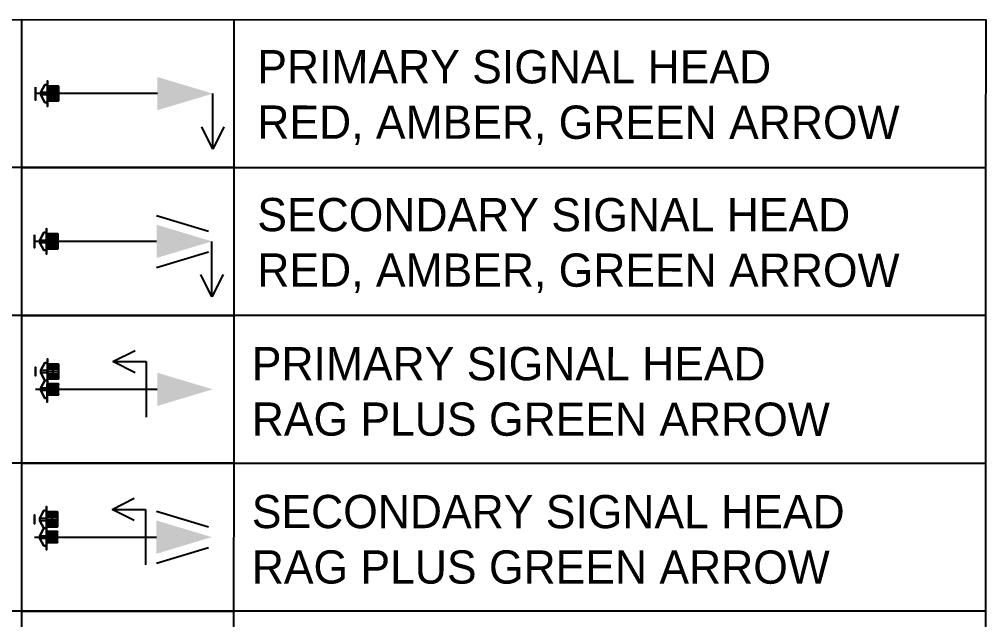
# Model space of a CAD drawing. Extents: x 421500 to 422711, y 436000 to 437000.
# Drawn here: x 422580.01 to 422596.05, y 436583.74 to 436593.7 of the extents above; entities that cross this region are included whole.
import ezdxf

# ---------------------------------------------------------------- set-up
doc = ezdxf.new("R2010")
doc.units = 0
doc.layers.get('0').update_dxf_attribs({"color": 210})
for name, color, linetype in [('XREF UTC_716709_AJB_1b$0$DATA', 7, 'Continuous'), ('XREF UTC_716709_AJB_1b$0$LINE10A', 7, 'Continuous'), ('XREF UTC_716709_AJB_1b$0$signals-key', 7, 'Continuous'), ('XREF UTC_716709_AJB_1b$0$VIEW', 7, 'Continuous')]:
    doc.layers.add(name, color=color, linetype=linetype)
doc.styles.add('XREF UTC_716709_AJB_1b$0$Standard', font='txt')

# ---------------------------------------------------------------- blocks, each defined once
blk = doc.blocks.new('*X55')
at = {"color": 0, "linetype": 'Continuous'}
for p, q in [((73.053, 59.42), (73.347, 59.42)), ((73.053, 59.41), (73.347, 59.41)), ((73.053, 59.4), (73.347, 59.4)), ((73.053, 59.39), (73.347, 59.39)), ((73.053, 59.38), (73.347, 59.38)), ((73.25, 59.49), (73.264, 59.49)), ((73.25, 59.48), (73.278, 59.48)), ((73.25, 59.47), (73.292, 59.47)), ((73.25, 59.46), (73.305, 59.46)), ((73.25, 59.45), (73.319, 59.45)), ((73.25, 59.44), (73.333, 59.44)), ((73.25, 59.43), (73.347, 59.43)), ((73.25, 59.37), (73.347, 59.37)), ((73.25, 59.36), (73.333, 59.36)), ((73.25, 59.35), (73.319, 59.35)), ((73.25, 59.34), (73.305, 59.34)), ((73.25, 59.33), (73.292, 59.33)), ((73.25, 59.32), (73.278, 59.32)), ((73.25, 59.31), (73.264, 59.31))]:
    blk.add_line(p, q, dxfattribs=at)
blk = doc.blocks.new('XREF UTC_716709_AJB_1b$0$HD002P')
for p, q in [((0.75, 4.25), (1.25, 4)), ((1.25, 4), (0.75, 3.75))]:
    blk.add_line(p, q)
at = {"linetype": 'Continuous'}
for p, q in [((1.25, 4), (0, 4)), ((0, 2.75), (0, 0))]:
    blk.add_line(p, q, dxfattribs=at)
blk.add_solid([(0.375, 2.75), (-0.375, 2.75), (0, 4)], dxfattribs=at)
at = {"layer": 'XREF UTC_716709_AJB_1b$0$VIEW', "color": 3, "linetype": 'Continuous', "extrusion": (0, -1, 0)}
blk.add_lwpolyline([(-0.147, 2.33), (0.05, 2.33), (0.05, 2.4), (0.147, 2.33), (0.147, 2.27), (0.05, 2.2), (0.05, 2.27), (-0.147, 2.27)], close=True, dxfattribs=at)
at = {"layer": 'XREF UTC_716709_AJB_1b$0$VIEW', "color": 1, "linetype": 'Continuous', "extrusion": (0, 1, 0), "const_width": 0.1}
blk.add_lwpolyline([(0.05, 2.94, 1), (-0.05, 2.94, 1)], format="xyb", close=True, dxfattribs=at)
at = {"layer": 'XREF UTC_716709_AJB_1b$0$VIEW', "color": 2, "linetype": 'Continuous', "extrusion": (0, 1, 0), "const_width": 0.1}
blk.add_lwpolyline([(0.05, 2.62, 1), (-0.05, 2.62, 1)], format="xyb", close=True, dxfattribs=at)
at = {"layer": 'XREF UTC_716709_AJB_1b$0$VIEW', "color": 7, "linetype": 'Continuous'}
for points in [[(-0.2, 0.27, 2.1), (-0.29, 0.27, 2.1), (-0.29, 0.27, 3.2), (-0.2, 0.27, 3.2)], [(0.29, 0.27, 2.1), (0.2, 0.27, 2.1), (0.2, 0.27, 3.2), (0.29, 0.27, 3.2)]]:
    blk.add_3dface(points, dxfattribs=at)
at = {"layer": 'XREF UTC_716709_AJB_1b$0$VIEW', "linetype": 'Continuous'}
for points in [[(0.2, 0.27, 2.1), (-0.2, 0.27, 2.1), (-0.2, 0.27, 3.2), (0.2, 0.27, 3.2)], [(-0.2, 0.21, 2.1), (-0.2, 0.27, 2.1), (-0.2, 0.27, 3.2), (-0.2, 0.21, 3.2)], [(-0.03, 0.12, 2.1), (-0.03, 0.27, 2.1), (-0.2, 0.27, 2.1), (-0.2, 0.21, 2.1)], [(-0.03, 0.12, 3.2), (-0.03, 0.27, 3.2), (-0.2, 0.27, 3.2), (-0.2, 0.21, 3.2)], [(0.03, 0.27, 2.1), (0.03, 0.12, 2.1), (-0.03, 0.12, 2.1), (-0.03, 0.27, 2.1)], [(0.03, 0.27, 3.2), (0.03, 0.12, 3.2), (-0.03, 0.12, 3.2), (-0.03, 0.27, 3.2)], [(0.2, 0.21, 2.1), (0.2, 0.27, 2.1), (0.03, 0.27, 2.1), (0.03, 0.12, 2.1)], [(0.2, 0.21, 3.2), (0.2, 0.27, 3.2), (0.03, 0.27, 3.2), (0.03, 0.12, 3.2)], [(0.2, 0.21, 2.1), (0.2, 0.27, 2.1), (0.2, 0.27, 3.2), (0.2, 0.21, 3.2)], [(-0.2, 0.21, 2.1), (-0.03, 0.12, 2.1), (-0.03, 0.12, 3.2), (-0.2, 0.21, 3.2)], [(-0.03, 0.12, 2.1), (0.03, 0.12, 2.1), (0.03, 0.12, 3.2), (-0.03, 0.12, 3.2)], [(0.03, 0.12, 2.1), (0.2, 0.21, 2.1), (0.2, 0.21, 3.2), (0.03, 0.12, 3.2)]]:
    blk.add_3dface(points, dxfattribs=at)
at = {"layer": 'XREF UTC_716709_AJB_1b$0$VIEW', "color": 3, "linetype": 'Continuous', "extrusion": (-5.42101e-20, -1, 0)}
blk.add_blockref('*X55', (-73.2, -57.1, -0.275), dxfattribs=at)
at = {"layer": 'XREF UTC_716709_AJB_1b$0$DATA', "style": 'XREF UTC_716709_AJB_1b$0$Standard', "flags": 9}
for tag, p in [('SUPPORT', (0.75, 1.5)), ('BRACKETS', (0.75, 1.25)), ('HEIGHT', (0.75, 1)), ('CABLE', (0.75, 0.75)), ('PHASE', (0.75, 0.5)), ('TYPE', (0.75, 0.25)), ('NUM', (0.75, 0)), ('SITE', (0.75, -0.25)), ('IDENT', (0.75, -0.5))]:
    blk.add_attdef(tag, p, '', height=0.2, dxfattribs=at)
at = {"layer": 'XREF UTC_716709_AJB_1b$0$VIEW', "linetype": 'Continuous'}
mesh = blk.add_polymesh((13, 3), dxfattribs=at)
for k, corner in enumerate([(0.147, 0.52, 2.215), (0.147, 0.395, 2.215), (0.147, 0.27, 2.215), (0.167, 0.52, 2.27), (0.167, 0.395, 2.27), (0.167, 0.27, 2.27), (0.167, 0.52, 2.33), (0.167, 0.395, 2.33), (0.167, 0.27, 2.33), (0.147, 0.52, 2.385), (0.147, 0.395, 2.385), (0.147, 0.27, 2.385), (0.109, 0.52, 2.43), (0.109, 0.395, 2.43), (0.109, 0.27, 2.43), (0.058, 0.52, 2.46), (0.058, 0.395, 2.46), (0.058, 0.27, 2.46), (0, 0.52, 2.47), (0, 0.395, 2.47), (0, 0.27, 2.47), (-0.058, 0.52, 2.46), (-0.058, 0.395, 2.46), (-0.058, 0.27, 2.46), (-0.109, 0.52, 2.43), (-0.109, 0.395, 2.43), (-0.109, 0.27, 2.43), (-0.147, 0.52, 2.385), (-0.147, 0.395, 2.385), (-0.147, 0.27, 2.385), (-0.167, 0.52, 2.33), (-0.167, 0.395, 2.33), (-0.167, 0.27, 2.33), (-0.167, 0.52, 2.27), (-0.167, 0.395, 2.27), (-0.167, 0.27, 2.27), (-0.147, 0.52, 2.215), (-0.147, 0.395, 2.215), (-0.147, 0.27, 2.215)]):
    mesh.set_mesh_vertex(divmod(k, 3), corner)
mesh = blk.add_polymesh((13, 3), dxfattribs=at)
for k, corner in enumerate([(0.108, 0.27, 2.877), (0.108, 0.395, 2.877), (0.108, 0.52, 2.877), (0.123, 0.27, 2.918), (0.123, 0.395, 2.918), (0.123, 0.52, 2.918), (0.123, 0.27, 2.962), (0.123, 0.395, 2.962), (0.123, 0.52, 2.962), (0.108, 0.27, 3.002), (0.108, 0.395, 3.002), (0.108, 0.52, 3.002), (0.08, 0.27, 3.036), (0.08, 0.395, 3.036), (0.08, 0.52, 3.036), (0.043, 0.27, 3.057), (0.043, 0.395, 3.057), (0.043, 0.52, 3.057), (0, 0.27, 3.065), (0, 0.395, 3.065), (0, 0.52, 3.065), (-0.043, 0.27, 3.057), (-0.043, 0.395, 3.057), (-0.043, 0.52, 3.057), (-0.08, 0.27, 3.036), (-0.08, 0.395, 3.036), (-0.08, 0.52, 3.036), (-0.108, 0.27, 3.002), (-0.108, 0.395, 3.002), (-0.108, 0.52, 3.002), (-0.123, 0.27, 2.962), (-0.123, 0.395, 2.962), (-0.123, 0.52, 2.962), (-0.123, 0.27, 2.918), (-0.123, 0.395, 2.918), (-0.123, 0.52, 2.918), (-0.108, 0.27, 2.877), (-0.108, 0.395, 2.877), (-0.108, 0.52, 2.877)]):
    mesh.set_mesh_vertex(divmod(k, 3), corner)
mesh = blk.add_polymesh((13, 3), dxfattribs=at)
for k, corner in enumerate([(0.108, 0.27, 2.558), (0.108, 0.395, 2.558), (0.108, 0.52, 2.558), (0.123, 0.27, 2.598), (0.123, 0.395, 2.598), (0.123, 0.52, 2.598), (0.123, 0.27, 2.642), (0.123, 0.395, 2.642), (0.123, 0.52, 2.642), (0.108, 0.27, 2.683), (0.108, 0.395, 2.683), (0.108, 0.52, 2.683), (0.08, 0.27, 2.716), (0.08, 0.395, 2.716), (0.08, 0.52, 2.716), (0.043, 0.27, 2.737), (0.043, 0.395, 2.737), (0.043, 0.52, 2.737), (0, 0.27, 2.745), (0, 0.395, 2.745), (0, 0.52, 2.745), (-0.043, 0.27, 2.737), (-0.043, 0.395, 2.737), (-0.043, 0.52, 2.737), (-0.08, 0.27, 2.716), (-0.08, 0.395, 2.716), (-0.08, 0.52, 2.716), (-0.108, 0.27, 2.683), (-0.108, 0.395, 2.683), (-0.108, 0.52, 2.683), (-0.123, 0.27, 2.642), (-0.123, 0.395, 2.642), (-0.123, 0.52, 2.642), (-0.123, 0.27, 2.598), (-0.123, 0.395, 2.598), (-0.123, 0.52, 2.598), (-0.108, 0.27, 2.558), (-0.108, 0.395, 2.558), (-0.108, 0.52, 2.558)]):
    mesh.set_mesh_vertex(divmod(k, 3), corner)
blk = doc.blocks.new('*X57')
at = {"color": 0, "linetype": 'Continuous'}
for p, q in [((73.053, 59.42), (73.347, 59.42)), ((73.053, 59.41), (73.347, 59.41)), ((73.053, 59.4), (73.347, 59.4)), ((73.053, 59.39), (73.347, 59.39)), ((73.053, 59.38), (73.347, 59.38)), ((73.25, 59.49), (73.264, 59.49)), ((73.25, 59.48), (73.278, 59.48)), ((73.25, 59.47), (73.292, 59.47)), ((73.25, 59.46), (73.305, 59.46)), ((73.25, 59.45), (73.319, 59.45)), ((73.25, 59.44), (73.333, 59.44)), ((73.25, 59.43), (73.347, 59.43)), ((73.25, 59.37), (73.347, 59.37)), ((73.25, 59.36), (73.333, 59.36)), ((73.25, 59.35), (73.319, 59.35)), ((73.25, 59.34), (73.305, 59.34)), ((73.25, 59.33), (73.292, 59.33)), ((73.25, 59.32), (73.278, 59.32)), ((73.25, 59.31), (73.264, 59.31))]:
    blk.add_line(p, q, dxfattribs=at)
blk = doc.blocks.new('XREF UTC_716709_AJB_1b$0$HD006P')
for p, q in [((0, 0), (0, 2.75)), ((-0.625, 1.75), (-0.875, 2.25)), ((-0.375, 2.25), (-0.625, 1.75))]:
    blk.add_line(p, q)
at = {"linetype": 'Continuous'}
for p, q in [((-0.625, 1.75), (-0.625, 2.5)), ((-0.625, 2.5), (0.625, 2.5))]:
    blk.add_line(p, q, dxfattribs=at)
blk.add_solid([(0.375, 2.75), (-0.375, 2.75), (0, 4)], dxfattribs=at)
at = {"layer": 'XREF UTC_716709_AJB_1b$0$VIEW', "color": 3, "linetype": 'Continuous', "extrusion": (0, -1, 0)}
blk.add_lwpolyline([(-0.43, 2.153), (-0.43, 2.35), (-0.5, 2.35), (-0.43, 2.447), (-0.37, 2.447), (-0.3, 2.35), (-0.37, 2.35), (-0.37, 2.153)], close=True, dxfattribs=at)
at = {"layer": 'XREF UTC_716709_AJB_1b$0$VIEW', "color": 1, "linetype": 'Continuous', "extrusion": (0, 1, 0), "const_width": 0.1}
blk.add_lwpolyline([(0.05, 2.94, 1), (-0.05, 2.94, 1)], format="xyb", close=True, dxfattribs=at)
at = {"layer": 'XREF UTC_716709_AJB_1b$0$VIEW', "color": 2, "linetype": 'Continuous', "extrusion": (0, 1, 0), "const_width": 0.1}
blk.add_lwpolyline([(0.05, 2.62, 1), (-0.05, 2.62, 1)], format="xyb", close=True, dxfattribs=at)
at = {"layer": 'XREF UTC_716709_AJB_1b$0$VIEW', "color": 3, "linetype": 'Continuous', "extrusion": (0, 1, 0), "const_width": 0.1}
blk.add_lwpolyline([(0.05, 2.3, 1), (-0.05, 2.3, 1)], format="xyb", close=True, dxfattribs=at)
at = {"layer": 'XREF UTC_716709_AJB_1b$0$VIEW', "color": 7, "linetype": 'Continuous'}
for points in [[(-0.6, 0.27, 2.55), (-0.69, 0.27, 2.64), (-0.69, 0.27, 2.1), (-0.6, 0.27, 2.1)], [(-0.29, 0.27, 2.64), (-0.2, 0.27, 2.55), (-0.6, 0.27, 2.55), (-0.69, 0.27, 2.64)], [(-0.2, 0.27, 3.2), (-0.29, 0.27, 3.2), (-0.29, 0.27, 2.64), (-0.2, 0.27, 2.55)], [(0.29, 0.27, 2.1), (0.2, 0.27, 2.1), (0.2, 0.27, 3.2), (0.29, 0.27, 3.2)]]:
    blk.add_3dface(points, dxfattribs=at)
at = {"layer": 'XREF UTC_716709_AJB_1b$0$VIEW', "linetype": 'Continuous'}
for points in [[(-0.6, 0.21, 2.1), (-0.6, 0.27, 2.1), (-0.6, 0.27, 2.55), (-0.6, 0.21, 2.55)], [(-0.2, 0.27, 2.1), (-0.6, 0.27, 2.1), (-0.6, 0.27, 2.55), (-0.2, 0.27, 2.55)], [(-0.43, 0.12, 2.1), (-0.43, 0.27, 2.1), (-0.6, 0.27, 2.1), (-0.6, 0.21, 2.1)], [(-0.43, 0.12, 2.55), (-0.43, 0.27, 2.55), (-0.6, 0.27, 2.55), (-0.6, 0.21, 2.55)], [(-0.37, 0.27, 2.1), (-0.37, 0.12, 2.1), (-0.43, 0.12, 2.1), (-0.43, 0.27, 2.1)], [(-0.37, 0.27, 2.55), (-0.37, 0.12, 2.55), (-0.43, 0.12, 2.55), (-0.43, 0.27, 2.55)], [(-0.2, 0.21, 2.1), (-0.2, 0.27, 2.1), (-0.37, 0.27, 2.1), (-0.37, 0.12, 2.1)], [(-0.2, 0.21, 2.55), (-0.2, 0.27, 2.55), (-0.37, 0.27, 2.55), (-0.37, 0.12, 2.55)], [(0.2, 0.27, 2.1), (-0.2, 0.27, 2.1), (-0.2, 0.27, 3.2), (0.2, 0.27, 3.2)], [(-0.2, 0.21, 2.1), (-0.2, 0.27, 2.1), (-0.2, 0.27, 3.2), (-0.2, 0.21, 3.2)], [(-0.03, 0.12, 2.1), (-0.03, 0.27, 2.1), (-0.2, 0.27, 2.1), (-0.2, 0.21, 2.1)], [(-0.03, 0.12, 3.2), (-0.03, 0.27, 3.2), (-0.2, 0.27, 3.2), (-0.2, 0.21, 3.2)], [(-0.2, 0.21, 2.1), (-0.2, 0.27, 2.1), (-0.2, 0.27, 2.55), (-0.2, 0.21, 2.55)], [(0.03, 0.27, 2.1), (0.03, 0.12, 2.1), (-0.03, 0.12, 2.1), (-0.03, 0.27, 2.1)], [(0.03, 0.27, 3.2), (0.03, 0.12, 3.2), (-0.03, 0.12, 3.2), (-0.03, 0.27, 3.2)], [(0.2, 0.21, 2.1), (0.2, 0.27, 2.1), (0.03, 0.27, 2.1), (0.03, 0.12, 2.1)], [(0.2, 0.21, 3.2), (0.2, 0.27, 3.2), (0.03, 0.27, 3.2), (0.03, 0.12, 3.2)], [(0.2, 0.21, 2.1), (0.2, 0.27, 2.1), (0.2, 0.27, 3.2), (0.2, 0.21, 3.2)], [(-0.6, 0.21, 2.1), (-0.43, 0.12, 2.1), (-0.43, 0.12, 2.55), (-0.6, 0.21, 2.55)], [(-0.43, 0.12, 2.1), (-0.37, 0.12, 2.1), (-0.37, 0.12, 2.55), (-0.43, 0.12, 2.55)], [(-0.37, 0.12, 2.1), (-0.2, 0.21, 2.1), (-0.2, 0.21, 2.55), (-0.37, 0.12, 2.55)], [(-0.2, 0.21, 2.1), (-0.03, 0.12, 2.1), (-0.03, 0.12, 3.2), (-0.2, 0.21, 3.2)], [(-0.03, 0.12, 2.1), (0.03, 0.12, 2.1), (0.03, 0.12, 3.2), (-0.03, 0.12, 3.2)], [(0.03, 0.12, 2.1), (0.2, 0.21, 2.1), (0.2, 0.21, 3.2), (0.03, 0.12, 3.2)]]:
    blk.add_3dface(points, dxfattribs=at)
at = {"layer": 'XREF UTC_716709_AJB_1b$0$VIEW', "color": 3, "linetype": 'Continuous', "extrusion": (-1.0842e-19, -1, 3.61401e-20), "rotation": 90}
blk.add_blockref('*X57', (59, -70.9, -0.275), dxfattribs=at)
at = {"layer": 'XREF UTC_716709_AJB_1b$0$DATA', "style": 'XREF UTC_716709_AJB_1b$0$Standard', "flags": 9}
for tag, p in [('SUPPORT', (1, 1.5)), ('BRACKETS', (1, 1.25)), ('HEIGHT', (1, 1)), ('CABLE', (1, 0.75)), ('PHASE', (1, 0.5)), ('TYPE', (1, 0.25)), ('NUM', (1, 0)), ('SITE', (1, -0.25)), ('IDENT', (1, -0.5))]:
    blk.add_attdef(tag, p, '', height=0.2, dxfattribs=at)
at = {"layer": 'XREF UTC_716709_AJB_1b$0$VIEW', "linetype": 'Continuous'}
mesh = blk.add_polymesh((13, 3), dxfattribs=at)
for k, corner in enumerate([(-0.253, 0.52, 2.215), (-0.253, 0.395, 2.215), (-0.253, 0.27, 2.215), (-0.233, 0.52, 2.27), (-0.233, 0.395, 2.27), (-0.233, 0.27, 2.27), (-0.233, 0.52, 2.33), (-0.233, 0.395, 2.33), (-0.233, 0.27, 2.33), (-0.253, 0.52, 2.385), (-0.253, 0.395, 2.385), (-0.253, 0.27, 2.385), (-0.291, 0.52, 2.43), (-0.291, 0.395, 2.43), (-0.291, 0.27, 2.43), (-0.342, 0.52, 2.46), (-0.342, 0.395, 2.46), (-0.342, 0.27, 2.46), (-0.4, 0.52, 2.47), (-0.4, 0.395, 2.47), (-0.4, 0.27, 2.47), (-0.458, 0.52, 2.46), (-0.458, 0.395, 2.46), (-0.458, 0.27, 2.46), (-0.509, 0.52, 2.43), (-0.509, 0.395, 2.43), (-0.509, 0.27, 2.43), (-0.547, 0.52, 2.385), (-0.547, 0.395, 2.385), (-0.547, 0.27, 2.385), (-0.567, 0.52, 2.33), (-0.567, 0.395, 2.33), (-0.567, 0.27, 2.33), (-0.567, 0.52, 2.27), (-0.567, 0.395, 2.27), (-0.567, 0.27, 2.27), (-0.547, 0.52, 2.215), (-0.547, 0.395, 2.215), (-0.547, 0.27, 2.215)]):
    mesh.set_mesh_vertex(divmod(k, 3), corner)
mesh = blk.add_polymesh((13, 3), dxfattribs=at)
for k, corner in enumerate([(0.108, 0.27, 2.877), (0.108, 0.395, 2.877), (0.108, 0.52, 2.877), (0.123, 0.27, 2.918), (0.123, 0.395, 2.918), (0.123, 0.52, 2.918), (0.123, 0.27, 2.962), (0.123, 0.395, 2.962), (0.123, 0.52, 2.962), (0.108, 0.27, 3.002), (0.108, 0.395, 3.002), (0.108, 0.52, 3.002), (0.08, 0.27, 3.036), (0.08, 0.395, 3.036), (0.08, 0.52, 3.036), (0.043, 0.27, 3.057), (0.043, 0.395, 3.057), (0.043, 0.52, 3.057), (0, 0.27, 3.065), (0, 0.395, 3.065), (0, 0.52, 3.065), (-0.043, 0.27, 3.057), (-0.043, 0.395, 3.057), (-0.043, 0.52, 3.057), (-0.08, 0.27, 3.036), (-0.08, 0.395, 3.036), (-0.08, 0.52, 3.036), (-0.108, 0.27, 3.002), (-0.108, 0.395, 3.002), (-0.108, 0.52, 3.002), (-0.123, 0.27, 2.962), (-0.123, 0.395, 2.962), (-0.123, 0.52, 2.962), (-0.123, 0.27, 2.918), (-0.123, 0.395, 2.918), (-0.123, 0.52, 2.918), (-0.108, 0.27, 2.877), (-0.108, 0.395, 2.877), (-0.108, 0.52, 2.877)]):
    mesh.set_mesh_vertex(divmod(k, 3), corner)
mesh = blk.add_polymesh((13, 3), dxfattribs=at)
for k, corner in enumerate([(0.108, 0.27, 2.558), (0.108, 0.395, 2.558), (0.108, 0.52, 2.558), (0.123, 0.27, 2.598), (0.123, 0.395, 2.598), (0.123, 0.52, 2.598), (0.123, 0.27, 2.642), (0.123, 0.395, 2.642), (0.123, 0.52, 2.642), (0.108, 0.27, 2.683), (0.108, 0.395, 2.683), (0.108, 0.52, 2.683), (0.08, 0.27, 2.716), (0.08, 0.395, 2.716), (0.08, 0.52, 2.716), (0.043, 0.27, 2.737), (0.043, 0.395, 2.737), (0.043, 0.52, 2.737), (0, 0.27, 2.745), (0, 0.395, 2.745), (0, 0.52, 2.745), (-0.043, 0.27, 2.737), (-0.043, 0.395, 2.737), (-0.043, 0.52, 2.737), (-0.08, 0.27, 2.716), (-0.08, 0.395, 2.716), (-0.08, 0.52, 2.716), (-0.108, 0.27, 2.683), (-0.108, 0.395, 2.683), (-0.108, 0.52, 2.683), (-0.123, 0.27, 2.642), (-0.123, 0.395, 2.642), (-0.123, 0.52, 2.642), (-0.123, 0.27, 2.598), (-0.123, 0.395, 2.598), (-0.123, 0.52, 2.598), (-0.108, 0.27, 2.558), (-0.108, 0.395, 2.558), (-0.108, 0.52, 2.558)]):
    mesh.set_mesh_vertex(divmod(k, 3), corner)
mesh = blk.add_polymesh((13, 3), dxfattribs=at)
for k, corner in enumerate([(0.108, 0.27, 2.237), (0.108, 0.395, 2.237), (0.108, 0.52, 2.237), (0.123, 0.27, 2.278), (0.123, 0.395, 2.278), (0.123, 0.52, 2.278), (0.123, 0.27, 2.322), (0.123, 0.395, 2.322), (0.123, 0.52, 2.322), (0.108, 0.27, 2.362), (0.108, 0.395, 2.362), (0.108, 0.52, 2.362), (0.08, 0.27, 2.396), (0.08, 0.395, 2.396), (0.08, 0.52, 2.396), (0.043, 0.27, 2.417), (0.043, 0.395, 2.417), (0.043, 0.52, 2.417), (0, 0.27, 2.425), (0, 0.395, 2.425), (0, 0.52, 2.425), (-0.043, 0.27, 2.417), (-0.043, 0.395, 2.417), (-0.043, 0.52, 2.417), (-0.08, 0.27, 2.396), (-0.08, 0.395, 2.396), (-0.08, 0.52, 2.396), (-0.108, 0.27, 2.362), (-0.108, 0.395, 2.362), (-0.108, 0.52, 2.362), (-0.123, 0.27, 2.322), (-0.123, 0.395, 2.322), (-0.123, 0.52, 2.322), (-0.123, 0.27, 2.278), (-0.123, 0.395, 2.278), (-0.123, 0.52, 2.278), (-0.108, 0.27, 2.237), (-0.108, 0.395, 2.237), (-0.108, 0.52, 2.237)]):
    mesh.set_mesh_vertex(divmod(k, 3), corner)
blk = doc.blocks.new('XREF UTC_716709_AJB_1b$0$HD002S')
for p, q in [((0.75, 4.25), (1.25, 4)), ((1.25, 4), (0.75, 3.75))]:
    blk.add_line(p, q)
at = {"linetype": 'Continuous'}
for p, q in [((1.25, 4), (0, 4)), ((0, 2.75), (0, 0))]:
    blk.add_line(p, q, dxfattribs=at)
blk.add_solid([(0.375, 2.75), (-0.375, 2.75), (0, 4)], dxfattribs=at)
at = {"layer": 'XREF UTC_716709_AJB_1b$0$LINE10A'}
for p, q in [((-0.586, 2.75), (-0.234, 3.922)), ((0.586, 2.75), (0.234, 3.922))]:
    blk.add_line(p, q, dxfattribs=at)
at = {"layer": 'XREF UTC_716709_AJB_1b$0$VIEW', "color": 3, "linetype": 'Continuous', "extrusion": (0, -1, 0)}
blk.add_lwpolyline([(-0.147, 2.33), (0.05, 2.33), (0.05, 2.4), (0.147, 2.33), (0.147, 2.27), (0.05, 2.2), (0.05, 2.27), (-0.147, 2.27)], close=True, dxfattribs=at)
at = {"layer": 'XREF UTC_716709_AJB_1b$0$VIEW', "color": 1, "linetype": 'Continuous', "extrusion": (0, 1, 0), "const_width": 0.1}
blk.add_lwpolyline([(0.05, 2.94, 1), (-0.05, 2.94, 1)], format="xyb", close=True, dxfattribs=at)
at = {"layer": 'XREF UTC_716709_AJB_1b$0$VIEW', "color": 2, "linetype": 'Continuous', "extrusion": (0, 1, 0), "const_width": 0.1}
blk.add_lwpolyline([(0.05, 2.62, 1), (-0.05, 2.62, 1)], format="xyb", close=True, dxfattribs=at)
at = {"layer": 'XREF UTC_716709_AJB_1b$0$VIEW', "color": 7, "linetype": 'Continuous'}
for points in [[(-0.2, 0.27, 2.1), (-0.29, 0.27, 2.1), (-0.29, 0.27, 3.2), (-0.2, 0.27, 3.2)], [(0.29, 0.27, 2.1), (0.2, 0.27, 2.1), (0.2, 0.27, 3.2), (0.29, 0.27, 3.2)]]:
    blk.add_3dface(points, dxfattribs=at)
at = {"layer": 'XREF UTC_716709_AJB_1b$0$VIEW', "linetype": 'Continuous'}
for points in [[(0.2, 0.27, 2.1), (-0.2, 0.27, 2.1), (-0.2, 0.27, 3.2), (0.2, 0.27, 3.2)], [(-0.2, 0.21, 2.1), (-0.2, 0.27, 2.1), (-0.2, 0.27, 3.2), (-0.2, 0.21, 3.2)], [(-0.03, 0.12, 2.1), (-0.03, 0.27, 2.1), (-0.2, 0.27, 2.1), (-0.2, 0.21, 2.1)], [(-0.03, 0.12, 3.2), (-0.03, 0.27, 3.2), (-0.2, 0.27, 3.2), (-0.2, 0.21, 3.2)], [(0.03, 0.27, 2.1), (0.03, 0.12, 2.1), (-0.03, 0.12, 2.1), (-0.03, 0.27, 2.1)], [(0.03, 0.27, 3.2), (0.03, 0.12, 3.2), (-0.03, 0.12, 3.2), (-0.03, 0.27, 3.2)], [(0.2, 0.21, 2.1), (0.2, 0.27, 2.1), (0.03, 0.27, 2.1), (0.03, 0.12, 2.1)], [(0.2, 0.21, 3.2), (0.2, 0.27, 3.2), (0.03, 0.27, 3.2), (0.03, 0.12, 3.2)], [(0.2, 0.21, 2.1), (0.2, 0.27, 2.1), (0.2, 0.27, 3.2), (0.2, 0.21, 3.2)], [(-0.2, 0.21, 2.1), (-0.03, 0.12, 2.1), (-0.03, 0.12, 3.2), (-0.2, 0.21, 3.2)], [(-0.03, 0.12, 2.1), (0.03, 0.12, 2.1), (0.03, 0.12, 3.2), (-0.03, 0.12, 3.2)], [(0.03, 0.12, 2.1), (0.2, 0.21, 2.1), (0.2, 0.21, 3.2), (0.03, 0.12, 3.2)]]:
    blk.add_3dface(points, dxfattribs=at)
at = {"layer": 'XREF UTC_716709_AJB_1b$0$VIEW', "color": 3, "linetype": 'Continuous', "extrusion": (0, -1, 0)}
blk.add_blockref('*X55', (-73.2, -57.1, -0.275), dxfattribs=at)
at = {"layer": 'XREF UTC_716709_AJB_1b$0$DATA', "style": 'XREF UTC_716709_AJB_1b$0$Standard', "flags": 9}
for tag, p in [('SUPPORT', (0.75, 1.5)), ('BRACKETS', (0.75, 1.25)), ('HEIGHT', (0.75, 1)), ('CABLE', (0.75, 0.75)), ('PHASE', (0.75, 0.5)), ('TYPE', (0.75, 0.25)), ('NUM', (0.75, 0)), ('SITE', (0.75, -0.25)), ('IDENT', (0.75, -0.5))]:
    blk.add_attdef(tag, p, '', height=0.2, dxfattribs=at)
at = {"layer": 'XREF UTC_716709_AJB_1b$0$VIEW', "linetype": 'Continuous'}
mesh = blk.add_polymesh((13, 3), dxfattribs=at)
for k, corner in enumerate([(0.147, 0.52, 2.215), (0.147, 0.395, 2.215), (0.147, 0.27, 2.215), (0.167, 0.52, 2.27), (0.167, 0.395, 2.27), (0.167, 0.27, 2.27), (0.167, 0.52, 2.33), (0.167, 0.395, 2.33), (0.167, 0.27, 2.33), (0.147, 0.52, 2.385), (0.147, 0.395, 2.385), (0.147, 0.27, 2.385), (0.109, 0.52, 2.43), (0.109, 0.395, 2.43), (0.109, 0.27, 2.43), (0.058, 0.52, 2.46), (0.058, 0.395, 2.46), (0.058, 0.27, 2.46), (0, 0.52, 2.47), (0, 0.395, 2.47), (0, 0.27, 2.47), (-0.058, 0.52, 2.46), (-0.058, 0.395, 2.46), (-0.058, 0.27, 2.46), (-0.109, 0.52, 2.43), (-0.109, 0.395, 2.43), (-0.109, 0.27, 2.43), (-0.147, 0.52, 2.385), (-0.147, 0.395, 2.385), (-0.147, 0.27, 2.385), (-0.167, 0.52, 2.33), (-0.167, 0.395, 2.33), (-0.167, 0.27, 2.33), (-0.167, 0.52, 2.27), (-0.167, 0.395, 2.27), (-0.167, 0.27, 2.27), (-0.147, 0.52, 2.215), (-0.147, 0.395, 2.215), (-0.147, 0.27, 2.215)]):
    mesh.set_mesh_vertex(divmod(k, 3), corner)
mesh = blk.add_polymesh((13, 3), dxfattribs=at)
for k, corner in enumerate([(0.108, 0.27, 2.877), (0.108, 0.395, 2.877), (0.108, 0.52, 2.877), (0.123, 0.27, 2.918), (0.123, 0.395, 2.918), (0.123, 0.52, 2.918), (0.123, 0.27, 2.962), (0.123, 0.395, 2.962), (0.123, 0.52, 2.962), (0.108, 0.27, 3.002), (0.108, 0.395, 3.002), (0.108, 0.52, 3.002), (0.08, 0.27, 3.036), (0.08, 0.395, 3.036), (0.08, 0.52, 3.036), (0.043, 0.27, 3.057), (0.043, 0.395, 3.057), (0.043, 0.52, 3.057), (0, 0.27, 3.065), (0, 0.395, 3.065), (0, 0.52, 3.065), (-0.043, 0.27, 3.057), (-0.043, 0.395, 3.057), (-0.043, 0.52, 3.057), (-0.08, 0.27, 3.036), (-0.08, 0.395, 3.036), (-0.08, 0.52, 3.036), (-0.108, 0.27, 3.002), (-0.108, 0.395, 3.002), (-0.108, 0.52, 3.002), (-0.123, 0.27, 2.962), (-0.123, 0.395, 2.962), (-0.123, 0.52, 2.962), (-0.123, 0.27, 2.918), (-0.123, 0.395, 2.918), (-0.123, 0.52, 2.918), (-0.108, 0.27, 2.877), (-0.108, 0.395, 2.877), (-0.108, 0.52, 2.877)]):
    mesh.set_mesh_vertex(divmod(k, 3), corner)
mesh = blk.add_polymesh((13, 3), dxfattribs=at)
for k, corner in enumerate([(0.108, 0.27, 2.558), (0.108, 0.395, 2.558), (0.108, 0.52, 2.558), (0.123, 0.27, 2.598), (0.123, 0.395, 2.598), (0.123, 0.52, 2.598), (0.123, 0.27, 2.642), (0.123, 0.395, 2.642), (0.123, 0.52, 2.642), (0.108, 0.27, 2.683), (0.108, 0.395, 2.683), (0.108, 0.52, 2.683), (0.08, 0.27, 2.716), (0.08, 0.395, 2.716), (0.08, 0.52, 2.716), (0.043, 0.27, 2.737), (0.043, 0.395, 2.737), (0.043, 0.52, 2.737), (0, 0.27, 2.745), (0, 0.395, 2.745), (0, 0.52, 2.745), (-0.043, 0.27, 2.737), (-0.043, 0.395, 2.737), (-0.043, 0.52, 2.737), (-0.08, 0.27, 2.716), (-0.08, 0.395, 2.716), (-0.08, 0.52, 2.716), (-0.108, 0.27, 2.683), (-0.108, 0.395, 2.683), (-0.108, 0.52, 2.683), (-0.123, 0.27, 2.642), (-0.123, 0.395, 2.642), (-0.123, 0.52, 2.642), (-0.123, 0.27, 2.598), (-0.123, 0.395, 2.598), (-0.123, 0.52, 2.598), (-0.108, 0.27, 2.558), (-0.108, 0.395, 2.558), (-0.108, 0.52, 2.558)]):
    mesh.set_mesh_vertex(divmod(k, 3), corner)
blk = doc.blocks.new('XREF UTC_716709_AJB_1b$0$HD006S')
for p, q in [((0, 0), (0, 2.75)), ((-0.625, 1.75), (-0.875, 2.25)), ((-0.375, 2.25), (-0.625, 1.75))]:
    blk.add_line(p, q)
at = {"linetype": 'Continuous'}
for p, q in [((-0.625, 1.75), (-0.625, 2.5)), ((-0.625, 2.5), (0.625, 2.5))]:
    blk.add_line(p, q, dxfattribs=at)
blk.add_solid([(0.375, 2.75), (-0.375, 2.75), (0, 4)], dxfattribs=at)
at = {"layer": 'XREF UTC_716709_AJB_1b$0$LINE10A'}
for p, q in [((-0.586, 2.75), (-0.234, 3.922)), ((0.586, 2.75), (0.234, 3.922))]:
    blk.add_line(p, q, dxfattribs=at)
at = {"layer": 'XREF UTC_716709_AJB_1b$0$VIEW', "color": 3, "linetype": 'Continuous', "extrusion": (-4.06576e-20, -1, 0)}
blk.add_lwpolyline([(-0.43, 2.153), (-0.43, 2.35), (-0.5, 2.35), (-0.43, 2.447), (-0.37, 2.447), (-0.3, 2.35), (-0.37, 2.35), (-0.37, 2.153)], close=True, dxfattribs=at)
at = {"layer": 'XREF UTC_716709_AJB_1b$0$VIEW', "color": 1, "linetype": 'Continuous', "extrusion": (4.06576e-20, 1, 0), "const_width": 0.1}
blk.add_lwpolyline([(0.05, 2.94, 1), (-0.05, 2.94, 1)], format="xyb", close=True, dxfattribs=at)
at = {"layer": 'XREF UTC_716709_AJB_1b$0$VIEW', "color": 2, "linetype": 'Continuous', "extrusion": (4.06576e-20, 1, 0), "const_width": 0.1}
blk.add_lwpolyline([(0.05, 2.62, 1), (-0.05, 2.62, 1)], format="xyb", close=True, dxfattribs=at)
at = {"layer": 'XREF UTC_716709_AJB_1b$0$VIEW', "color": 3, "linetype": 'Continuous', "extrusion": (4.06576e-20, 1, 0), "const_width": 0.1}
blk.add_lwpolyline([(0.05, 2.3, 1), (-0.05, 2.3, 1)], format="xyb", close=True, dxfattribs=at)
at = {"layer": 'XREF UTC_716709_AJB_1b$0$VIEW', "color": 7, "linetype": 'Continuous'}
for points in [[(-0.6, 0.27, 2.55), (-0.69, 0.27, 2.64), (-0.69, 0.27, 2.1), (-0.6, 0.27, 2.1)], [(-0.29, 0.27, 2.64), (-0.2, 0.27, 2.55), (-0.6, 0.27, 2.55), (-0.69, 0.27, 2.64)], [(-0.2, 0.27, 3.2), (-0.29, 0.27, 3.2), (-0.29, 0.27, 2.64), (-0.2, 0.27, 2.55)], [(0.29, 0.27, 2.1), (0.2, 0.27, 2.1), (0.2, 0.27, 3.2), (0.29, 0.27, 3.2)]]:
    blk.add_3dface(points, dxfattribs=at)
at = {"layer": 'XREF UTC_716709_AJB_1b$0$VIEW', "linetype": 'Continuous'}
for points in [[(-0.6, 0.21, 2.1), (-0.6, 0.27, 2.1), (-0.6, 0.27, 2.55), (-0.6, 0.21, 2.55)], [(-0.2, 0.27, 2.1), (-0.6, 0.27, 2.1), (-0.6, 0.27, 2.55), (-0.2, 0.27, 2.55)], [(-0.43, 0.12, 2.1), (-0.43, 0.27, 2.1), (-0.6, 0.27, 2.1), (-0.6, 0.21, 2.1)], [(-0.43, 0.12, 2.55), (-0.43, 0.27, 2.55), (-0.6, 0.27, 2.55), (-0.6, 0.21, 2.55)], [(-0.37, 0.27, 2.1), (-0.37, 0.12, 2.1), (-0.43, 0.12, 2.1), (-0.43, 0.27, 2.1)], [(-0.37, 0.27, 2.55), (-0.37, 0.12, 2.55), (-0.43, 0.12, 2.55), (-0.43, 0.27, 2.55)], [(-0.2, 0.21, 2.1), (-0.2, 0.27, 2.1), (-0.37, 0.27, 2.1), (-0.37, 0.12, 2.1)], [(-0.2, 0.21, 2.55), (-0.2, 0.27, 2.55), (-0.37, 0.27, 2.55), (-0.37, 0.12, 2.55)], [(0.2, 0.27, 2.1), (-0.2, 0.27, 2.1), (-0.2, 0.27, 3.2), (0.2, 0.27, 3.2)], [(-0.2, 0.21, 2.1), (-0.2, 0.27, 2.1), (-0.2, 0.27, 3.2), (-0.2, 0.21, 3.2)], [(-0.03, 0.12, 2.1), (-0.03, 0.27, 2.1), (-0.2, 0.27, 2.1), (-0.2, 0.21, 2.1)], [(-0.03, 0.12, 3.2), (-0.03, 0.27, 3.2), (-0.2, 0.27, 3.2), (-0.2, 0.21, 3.2)], [(-0.2, 0.21, 2.1), (-0.2, 0.27, 2.1), (-0.2, 0.27, 2.55), (-0.2, 0.21, 2.55)], [(0.03, 0.27, 2.1), (0.03, 0.12, 2.1), (-0.03, 0.12, 2.1), (-0.03, 0.27, 2.1)], [(0.03, 0.27, 3.2), (0.03, 0.12, 3.2), (-0.03, 0.12, 3.2), (-0.03, 0.27, 3.2)], [(0.2, 0.21, 2.1), (0.2, 0.27, 2.1), (0.03, 0.27, 2.1), (0.03, 0.12, 2.1)], [(0.2, 0.21, 3.2), (0.2, 0.27, 3.2), (0.03, 0.27, 3.2), (0.03, 0.12, 3.2)], [(0.2, 0.21, 2.1), (0.2, 0.27, 2.1), (0.2, 0.27, 3.2), (0.2, 0.21, 3.2)], [(-0.6, 0.21, 2.1), (-0.43, 0.12, 2.1), (-0.43, 0.12, 2.55), (-0.6, 0.21, 2.55)], [(-0.43, 0.12, 2.1), (-0.37, 0.12, 2.1), (-0.37, 0.12, 2.55), (-0.43, 0.12, 2.55)], [(-0.37, 0.12, 2.1), (-0.2, 0.21, 2.1), (-0.2, 0.21, 2.55), (-0.37, 0.12, 2.55)], [(-0.2, 0.21, 2.1), (-0.03, 0.12, 2.1), (-0.03, 0.12, 3.2), (-0.2, 0.21, 3.2)], [(-0.03, 0.12, 2.1), (0.03, 0.12, 2.1), (0.03, 0.12, 3.2), (-0.03, 0.12, 3.2)], [(0.03, 0.12, 2.1), (0.2, 0.21, 2.1), (0.2, 0.21, 3.2), (0.03, 0.12, 3.2)]]:
    blk.add_3dface(points, dxfattribs=at)
at = {"layer": 'XREF UTC_716709_AJB_1b$0$VIEW', "color": 3, "linetype": 'Continuous', "extrusion": (-5.42101e-20, -1, 3.61401e-20), "rotation": 90}
blk.add_blockref('*X57', (59, -70.9, -0.275), dxfattribs=at)
at = {"layer": 'XREF UTC_716709_AJB_1b$0$DATA', "style": 'XREF UTC_716709_AJB_1b$0$Standard', "flags": 9}
for tag, p in [('SUPPORT', (1, 1.5)), ('BRACKETS', (1, 1.25)), ('HEIGHT', (1, 1)), ('CABLE', (1, 0.75)), ('PHASE', (1, 0.5)), ('TYPE', (1, 0.25)), ('NUM', (1, 0)), ('SITE', (1, -0.25)), ('IDENT', (1, -0.5))]:
    blk.add_attdef(tag, p, '', height=0.2, dxfattribs=at)
at = {"layer": 'XREF UTC_716709_AJB_1b$0$VIEW', "linetype": 'Continuous'}
mesh = blk.add_polymesh((13, 3), dxfattribs=at)
for k, corner in enumerate([(-0.253, 0.52, 2.215), (-0.253, 0.395, 2.215), (-0.253, 0.27, 2.215), (-0.233, 0.52, 2.27), (-0.233, 0.395, 2.27), (-0.233, 0.27, 2.27), (-0.233, 0.52, 2.33), (-0.233, 0.395, 2.33), (-0.233, 0.27, 2.33), (-0.253, 0.52, 2.385), (-0.253, 0.395, 2.385), (-0.253, 0.27, 2.385), (-0.291, 0.52, 2.43), (-0.291, 0.395, 2.43), (-0.291, 0.27, 2.43), (-0.342, 0.52, 2.46), (-0.342, 0.395, 2.46), (-0.342, 0.27, 2.46), (-0.4, 0.52, 2.47), (-0.4, 0.395, 2.47), (-0.4, 0.27, 2.47), (-0.458, 0.52, 2.46), (-0.458, 0.395, 2.46), (-0.458, 0.27, 2.46), (-0.509, 0.52, 2.43), (-0.509, 0.395, 2.43), (-0.509, 0.27, 2.43), (-0.547, 0.52, 2.385), (-0.547, 0.395, 2.385), (-0.547, 0.27, 2.385), (-0.567, 0.52, 2.33), (-0.567, 0.395, 2.33), (-0.567, 0.27, 2.33), (-0.567, 0.52, 2.27), (-0.567, 0.395, 2.27), (-0.567, 0.27, 2.27), (-0.547, 0.52, 2.215), (-0.547, 0.395, 2.215), (-0.547, 0.27, 2.215)]):
    mesh.set_mesh_vertex(divmod(k, 3), corner)
mesh = blk.add_polymesh((13, 3), dxfattribs=at)
for k, corner in enumerate([(0.108, 0.27, 2.877), (0.108, 0.395, 2.877), (0.108, 0.52, 2.877), (0.123, 0.27, 2.918), (0.123, 0.395, 2.918), (0.123, 0.52, 2.918), (0.123, 0.27, 2.962), (0.123, 0.395, 2.962), (0.123, 0.52, 2.962), (0.108, 0.27, 3.002), (0.108, 0.395, 3.002), (0.108, 0.52, 3.002), (0.08, 0.27, 3.036), (0.08, 0.395, 3.036), (0.08, 0.52, 3.036), (0.043, 0.27, 3.057), (0.043, 0.395, 3.057), (0.043, 0.52, 3.057), (0, 0.27, 3.065), (0, 0.395, 3.065), (0, 0.52, 3.065), (-0.043, 0.27, 3.057), (-0.043, 0.395, 3.057), (-0.043, 0.52, 3.057), (-0.08, 0.27, 3.036), (-0.08, 0.395, 3.036), (-0.08, 0.52, 3.036), (-0.108, 0.27, 3.002), (-0.108, 0.395, 3.002), (-0.108, 0.52, 3.002), (-0.123, 0.27, 2.962), (-0.123, 0.395, 2.962), (-0.123, 0.52, 2.962), (-0.123, 0.27, 2.918), (-0.123, 0.395, 2.918), (-0.123, 0.52, 2.918), (-0.108, 0.27, 2.877), (-0.108, 0.395, 2.877), (-0.108, 0.52, 2.877)]):
    mesh.set_mesh_vertex(divmod(k, 3), corner)
mesh = blk.add_polymesh((13, 3), dxfattribs=at)
for k, corner in enumerate([(0.108, 0.27, 2.558), (0.108, 0.395, 2.558), (0.108, 0.52, 2.558), (0.123, 0.27, 2.598), (0.123, 0.395, 2.598), (0.123, 0.52, 2.598), (0.123, 0.27, 2.642), (0.123, 0.395, 2.642), (0.123, 0.52, 2.642), (0.108, 0.27, 2.683), (0.108, 0.395, 2.683), (0.108, 0.52, 2.683), (0.08, 0.27, 2.716), (0.08, 0.395, 2.716), (0.08, 0.52, 2.716), (0.043, 0.27, 2.737), (0.043, 0.395, 2.737), (0.043, 0.52, 2.737), (0, 0.27, 2.745), (0, 0.395, 2.745), (0, 0.52, 2.745), (-0.043, 0.27, 2.737), (-0.043, 0.395, 2.737), (-0.043, 0.52, 2.737), (-0.08, 0.27, 2.716), (-0.08, 0.395, 2.716), (-0.08, 0.52, 2.716), (-0.108, 0.27, 2.683), (-0.108, 0.395, 2.683), (-0.108, 0.52, 2.683), (-0.123, 0.27, 2.642), (-0.123, 0.395, 2.642), (-0.123, 0.52, 2.642), (-0.123, 0.27, 2.598), (-0.123, 0.395, 2.598), (-0.123, 0.52, 2.598), (-0.108, 0.27, 2.558), (-0.108, 0.395, 2.558), (-0.108, 0.52, 2.558)]):
    mesh.set_mesh_vertex(divmod(k, 3), corner)
mesh = blk.add_polymesh((13, 3), dxfattribs=at)
for k, corner in enumerate([(0.108, 0.27, 2.237), (0.108, 0.395, 2.237), (0.108, 0.52, 2.237), (0.123, 0.27, 2.278), (0.123, 0.395, 2.278), (0.123, 0.52, 2.278), (0.123, 0.27, 2.322), (0.123, 0.395, 2.322), (0.123, 0.52, 2.322), (0.108, 0.27, 2.362), (0.108, 0.395, 2.362), (0.108, 0.52, 2.362), (0.08, 0.27, 2.396), (0.08, 0.395, 2.396), (0.08, 0.52, 2.396), (0.043, 0.27, 2.417), (0.043, 0.395, 2.417), (0.043, 0.52, 2.417), (0, 0.27, 2.425), (0, 0.395, 2.425), (0, 0.52, 2.425), (-0.043, 0.27, 2.417), (-0.043, 0.395, 2.417), (-0.043, 0.52, 2.417), (-0.08, 0.27, 2.396), (-0.08, 0.395, 2.396), (-0.08, 0.52, 2.396), (-0.108, 0.27, 2.362), (-0.108, 0.395, 2.362), (-0.108, 0.52, 2.362), (-0.123, 0.27, 2.322), (-0.123, 0.395, 2.322), (-0.123, 0.52, 2.322), (-0.123, 0.27, 2.278), (-0.123, 0.395, 2.278), (-0.123, 0.52, 2.278), (-0.108, 0.27, 2.237), (-0.108, 0.395, 2.237), (-0.108, 0.52, 2.237)]):
    mesh.set_mesh_vertex(divmod(k, 3), corner)

msp = doc.modelspace()

# ---------------------------------------------------------------- linework, layer by layer
at = {"layer": 'XREF UTC_716709_AJB_1b$0$signals-key'}
for points in [[(422564.055, 436593.703), (422596.055, 436593.693), (422596.054, 436591.239), (422564.054, 436591.249)], [(422580.055, 436593.698), (422583.573, 436593.697), (422583.573, 436591.243), (422580.054, 436591.244)], [(422564.054, 436591.249), (422596.054, 436591.239), (422596.053, 436588.785), (422564.053, 436588.794)], [(422580.054, 436591.244), (422583.573, 436591.243), (422583.572, 436588.788), (422580.053, 436588.789)], [(422564.053, 436588.794), (422596.053, 436588.785), (422596.052, 436586.33), (422564.052, 436586.34)], [(422580.053, 436588.789), (422583.572, 436588.788), (422583.571, 436586.334), (422580.052, 436586.335)], [(422564.052, 436586.34), (422596.052, 436586.33), (422596.052, 436583.876), (422564.052, 436583.886)], [(422580.052, 436586.335), (422583.571, 436586.334), (422583.57, 436583.88), (422580.052, 436583.881)], [(422564.052, 436583.886), (422596.052, 436583.876), (422596.051, 436581.421), (422564.051, 436581.431)], [(422580.052, 436583.881), (422583.57, 436583.88), (422583.57, 436581.425), (422580.051, 436581.426)]]:
    msp.add_lwpolyline(points, close=True, dxfattribs=at)

# ---------------------------------------------------------------- block references
for name, p, xscale, yscale, zscale, rotation in [('XREF UTC_716709_AJB_1b$0$HD002P', (422580.281, 436592.471), 0.7358570582371574, 0.7358570582371574, 0.7358570582371574, 269.9822987720339), ('XREF UTC_716709_AJB_1b$0$HD002S', (422580.267, 436590.017), 0.7358570582371569, 0.7358570582371569, 0.7358570582371569, 270), ('XREF UTC_716709_AJB_1b$0$HD006P', (422580.279, 436587.562), 0.7358570582371574, 0.7358570582371574, 0.7358570582371574, 269.9822987720339), ('XREF UTC_716709_AJB_1b$0$HD006S', (422580.265, 436585.108), 0.7358570582371569, 0.7358570582371569, 0.7358570582371569, 270)]:
    msp.add_blockref(name, p, dxfattribs=dict(at, xscale=xscale, yscale=yscale, zscale=zscale, rotation=rotation))

# ---------------------------------------------------------------- texts
at = {"layer": 'XREF UTC_716709_AJB_1b$0$signals-key', "char_height": 0.55189, "width": 12.12938, "attachment_point": 1, "rotation": 359.98, "style": 'XREF UTC_716709_AJB_1b$0$Standard'}
for s, insert in [('PRIMARY SIGNAL HEAD\\PRED, AMBER, GREEN ARROW ', (422583.964, 436593.193)), ('SECONDARY SIGNAL HEAD\\PRED, AMBER, GREEN ARROW ', (422583.964, 436590.738)), ('PRIMARY SIGNAL HEAD\\PRAG PLUS GREEN ARROW ', (422583.872, 436588.264)), ('SECONDARY SIGNAL HEAD\\PRAG PLUS GREEN ARROW ', (422583.872, 436585.809))]:
    msp.add_mtext(s, dxfattribs=dict(at, insert=insert))

doc.saveas('drawing.dxf')
